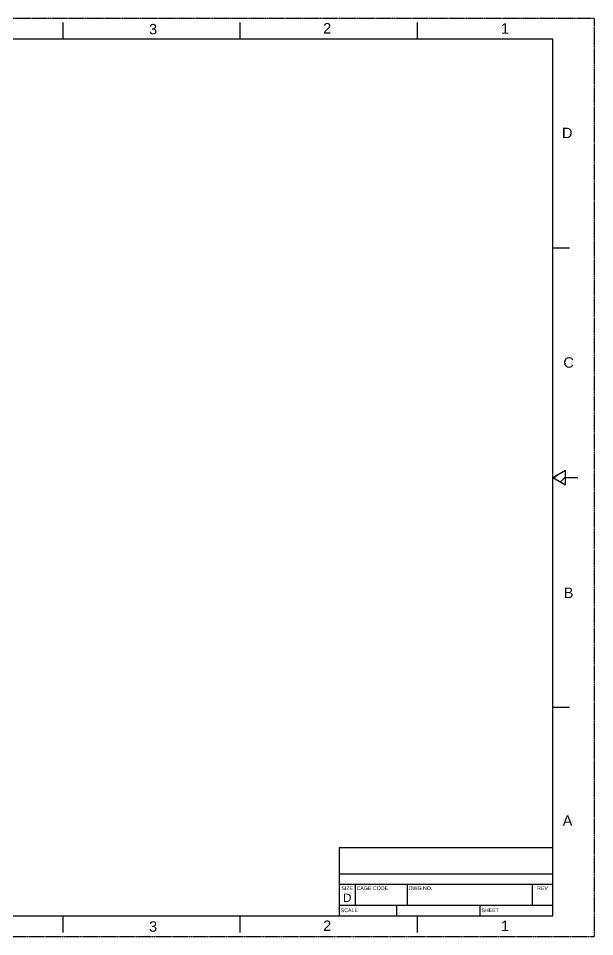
# Model space of a CAD drawing. Header units: millimetres. Extents: x -784753 to 2894, y -738 to 77802.
# Drawn here: x 2015.5 to 2250.3, y -17.2 to 356.9 of the extents above; entities that cross this region are included whole.
import ezdxf
from ezdxf.enums import TextEntityAlignment as Align

# ---------------------------------------------------------------- set-up
doc = ezdxf.new("R2010")
doc.units = ezdxf.units.MM
doc.linetypes.add('HIDDEN2', pattern=[0.1875, 0.125, -0.0625])
doc.layers.add('DEFAULT', color=7, linetype='Continuous')
doc.layers.add('projection', color=7, linetype='Continuous')
doc.styles.add('ARIAL_TTF', font='arial.ttf')

# ---------------------------------------------------------------- blocks, each defined once
blk = doc.blocks.new('*X388')
at = {"layer": 'DEFAULT', "color": 7, "linetype": 'Continuous'}
for p, q in [((33.115, 11.066), (33.028, 10.984)), ((33.179, 10.897), (33.299, 11.019))]:
    blk.add_line(p, q, dxfattribs=at)
blk = doc.blocks.new('SHEET-D')
at = {"layer": 'DEFAULT', "color": 7, "linetype": 'HIDDEN2'}
for p, q in [((2894.11, -43.12), (2316.04, -43.12)), ((2894.11, -417.16), (2894.11, -43.12)), ((2316.04, -417.16), (2894.11, -417.16))]:
    blk.add_line(p, q, dxfattribs=at)
at = {"layer": 'DEFAULT', "color": 7, "linetype": 'Continuous'}
for p, q in [((2677.34, -44.82), (2677.34, -51.62)), ((2749.59, -44.82), (2749.59, -51.62)), ((2821.85, -44.82), (2821.85, -51.62)), ((2877.11, -51.62), (2333.05, -51.62)), ((2877.11, -408.66), (2877.11, -51.62)), ((2877.11, -136.63), (2883.91, -136.63)), ((2877.11, -230.14), (2882.21, -227.19)), ((2882.21, -233.08), (2882.21, -227.19)), ((2877.11, -230.14), (2882.21, -233.08)), ((2882.21, -230.14), (2887.31, -230.14)), ((2877.11, -323.65), (2883.91, -323.65)), ((2790.06, -380.95), (2790.06, -408.66)), ((2877.11, -380.95), (2790.06, -380.95)), ((2877.11, -391.66), (2790.06, -391.66)), ((2877.11, -395.91), (2790.06, -395.91)), ((2796.52, -395.91), (2796.52, -404.41)), ((2817.77, -395.91), (2817.77, -404.41)), ((2868.61, -395.91), (2868.61, -404.41)), ((2877.11, -404.41), (2790.06, -404.41)), ((2813.35, -404.41), (2813.35, -408.66)), ((2847.35, -404.41), (2847.35, -408.66)), ((2333.05, -408.66), (2877.11, -408.66)), ((2677.34, -408.66), (2677.34, -415.46)), ((2749.59, -408.66), (2749.59, -415.46)), ((2821.85, -408.66), (2821.85, -415.46))]:
    blk.add_line(p, q, dxfattribs=at)
at = {"color": 0, "xscale": 17.00193276708238, "yscale": 17.00193276708238, "zscale": 17.00193276708238}
blk.add_blockref('*X388', (2316.04, -417.16), dxfattribs=at).dxf.unprotected_set("ltscale", 0)
at = {"layer": 'DEFAULT', "color": 7, "linetype": 'Continuous', "style": 'ARIAL_TTF'}
for s, height, p in [('3', 4.25, (2712.54, -45.38)), ('2', 4.25, (2783.47, -45.04)), ('1', 4.25, (2855.94, -45.11)), ('D', 4.25, (2880.79, -87.66)), ('C', 4.25, (2881.36, -181.17)), ('B', 4.25, (2881.52, -274.98)), ('A', 4.25, (2881.08, -367.76)), ('SIZE', 1.53, (2790.91, -396.65)), ('D', 3.4, (2791.59, -399.62)), (' CAGE CODE', 1.53, (2796.52, -396.65)), (' DWG NO.', 1.53, (2817.77, -396.65)), ('REV', 1.53, (2870.66, -396.65)), (' SCALE', 1.53, (2790.06, -405.66)), (' SHEET', 1.53, (2847.35, -405.66)), ('3', 4.25, (2712.54, -410.92)), ('2', 4.25, (2783.47, -410.58)), ('1', 4.25, (2855.94, -410.65))]:
    blk.add_text(s, height=height, dxfattribs=at).set_placement(p, align=Align.TOP_LEFT)

msp = doc.modelspace()

# ---------------------------------------------------------------- block references
at = {"layer": 'projection', "lineweight": 0}
msp.add_blockref('SHEET-D', (-643.809, 400), dxfattribs=at)

doc.saveas('drawing.dxf')
